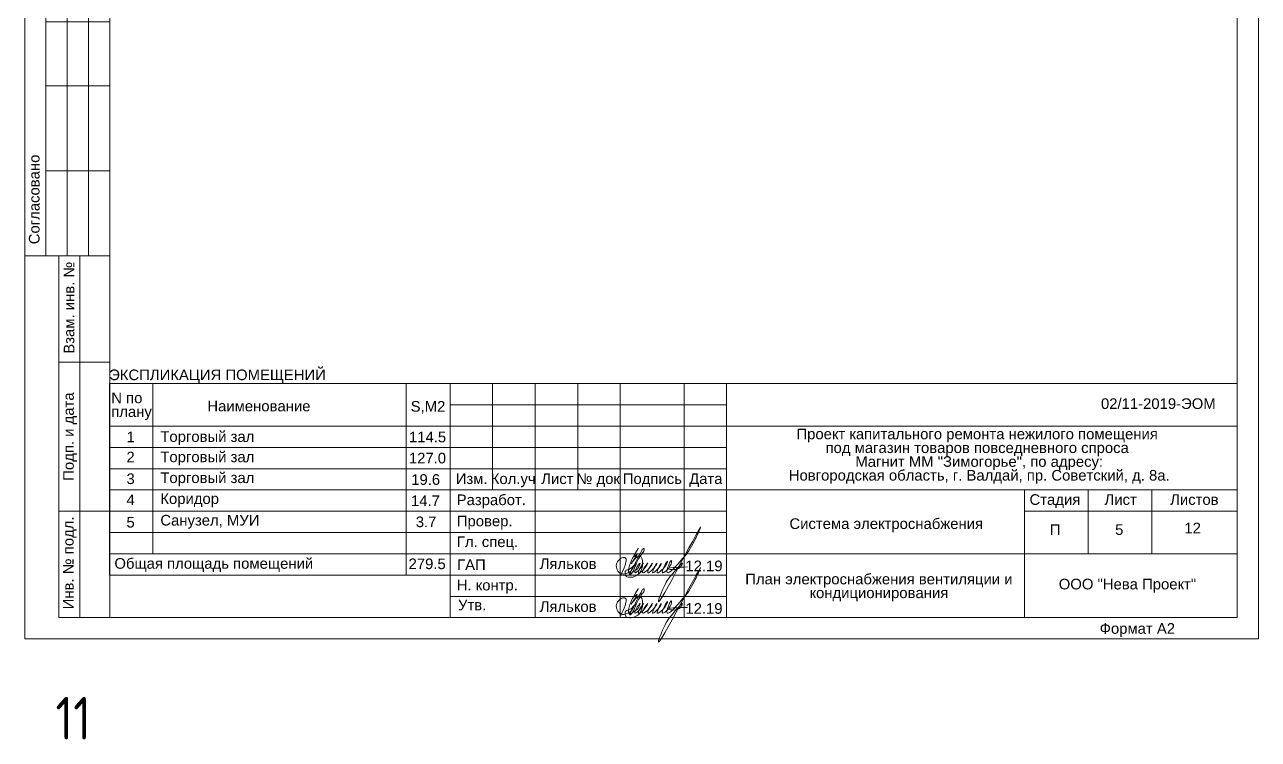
# Model space of a CAD drawing. Header units: metres. Extents: x -1525 to -1043, y -1331 to -1144.
# Drawn here: x -1283.74 to -1254.74, y -1234.44 to -1217.65 of the extents above; entities that cross this region are included whole.
import ezdxf
from ezdxf.enums import TextEntityAlignment as Align

# ---------------------------------------------------------------- set-up
doc = ezdxf.new("R2010")
doc.units = ezdxf.units.M
doc.header["$MEASUREMENT"] = 0
doc.layers.add('ЭС', color=5, linetype='Continuous', lineweight=30)
doc.styles.add('GOST 2.304', font='CS_Gost2304.shx')
doc.styles.get("Standard").update_dxf_attribs({"font": 'txt.shx', "width": 0.8, "height": 0.0025})
doc.styles.add('Style-Arial', font='arial.ttf')

# ---------------------------------------------------------------- blocks, each defined once
blk = doc.blocks.new('*U57')
at = {"color": 7, "linetype": 'Continuous', "lineweight": 13}
for p, q in [((-12.487, 20.002), (14.013, 20.002)), ((-12.487, 20.002), (-12.487, -19.998)), ((13.013, 20.002), (13.013, 19.302)), ((14.013, 20.002), (14.013, -19.998)), ((13.013, 19.302), (14.013, 19.302)), ((-14.487, -4.998), (-12.487, -4.998)), ((-14.487, -4.998), (-14.487, -11.498)), ((-13.987, -4.998), (-13.987, -11.498)), ((-13.487, -4.998), (-13.487, -11.498)), ((-12.987, -4.998), (-12.987, -11.498)), ((-13.987, -5.998), (-12.487, -5.998)), ((-13.987, -7.498), (-12.487, -7.498)), ((-13.987, -9.498), (-12.487, -9.498)), ((-14.487, -11.498), (-12.487, -11.498)), ((-13.687, -11.498), (-12.487, -11.498)), ((-13.187, -19.998), (-13.187, -11.498)), ((-13.687, -13.998), (-12.487, -13.998)), ((-4.487, -14.498), (14.013, -14.498)), ((-4.487, -14.498), (-4.487, -19.998)), ((-3.487, -14.498), (-3.487, -16.998)), ((-2.487, -14.498), (-2.487, -19.998)), ((-1.487, -14.498), (-1.487, -16.998)), ((-0.487, -14.498), (-0.487, -19.998)), ((1.013, -14.498), (1.013, -19.998)), ((2.013, -14.498), (2.013, -19.998)), ((2.013, -15.498), (14.013, -15.498)), ((-4.487, -16.498), (2.013, -16.498)), ((-4.487, -16.998), (2.013, -16.998)), ((2.013, -16.998), (14.013, -16.998)), ((-13.687, -17.498), (-12.487, -17.498)), ((9.013, -17.498), (14.013, -17.498)), ((2.013, -18.498), (14.013, -18.498)), ((-12.926, -19.998), (14.013, -19.998))]:
    blk.add_line(p, q, dxfattribs=at)
at = {"color": 7, "linetype": 'Continuous', "lineweight": 0}
for p, q in [((-4.487, -14.998), (2.013, -14.998)), ((-4.487, -15.498), (2.013, -15.498)), ((-4.487, -15.998), (2.013, -15.998)), ((-4.487, -17.498), (2.013, -17.498)), ((-4.487, -17.998), (2.013, -17.998)), ((-4.487, -18.498), (2.013, -18.498)), ((-4.487, -18.998), (2.013, -18.998)), ((-4.487, -19.498), (2.013, -19.498))]:
    blk.add_line(p, q, dxfattribs=at)
at = {"color": 7, "linetype": 'Continuous', "lineweight": 0, "flags": 128}
blk.add_lwpolyline([(14.513, 20.502), (-14.487, 20.502), (-14.487, -20.498), (14.513, -20.498), (14.513, 20.502)], close=True, dxfattribs=at)
at = {"color": 7, "linetype": 'Continuous', "lineweight": 13, "flags": 128}
for points in [[(-12.487, -19.998), (-13.687, -19.998), (-13.687, -11.498)], [(9.013, -16.998), (9.013, -19.998)], [(10.513, -16.998), (10.513, -18.498)], [(12.013, -16.998), (12.013, -18.498)]]:
    blk.add_lwpolyline(points, dxfattribs=at)
at = {"color": 7, "linetype": 'Continuous', "lineweight": 0, "style": 'Style-Arial'}
for s, p in [('Согласовано', (-14.263, -10.171)), ('Взам. инв. №', (-13.444, -12.714)), ('Подп. и дата', (-13.457, -15.743)), ('Инв. № подл.', (-13.462, -18.711))]:
    blk.add_text(s, height=0.25002, rotation=90, dxfattribs=at).set_placement(p, align=Align.MIDDLE_CENTER)
for s, p in [('Изм.', (-3.98, -16.733)), ('Кол.уч', (-3.003, -16.733)), ('Лист', (-1.964, -16.733)), ('№ док', (-1.005, -16.733)), ('Подпись', (0.268, -16.733)), ('Дата', (1.524, -16.733)), ('Разработ.', (-3.518, -17.229)), ('Стадия', (9.731, -17.223)), ('Лист', (11.276, -17.223)), ('Листов', (13.009, -17.223)), ('Провер.', (-3.673, -17.727)), ('Гл. спец.', (-3.607, -18.214)), ('ГАП', (-3.986, -18.755)), ('Н. контр.', (-3.612, -19.233)), ('ООО "Нева Проект"', (11.436, -19.209)), ('Утв.', (-3.968, -19.7)), ('Формат А2', (11.669, -20.252))]:
    blk.add_text(s, height=0.25, dxfattribs=at).set_placement(p, align=Align.MIDDLE_CENTER)

msp = doc.modelspace()

# ---------------------------------------------------------------- linework, layer by layer
at = {"color": 7, "linetype": 'Continuous', "lineweight": 13}
for p, q in [((-1281.74380168, -1226.08460325), (-1273.74082655, -1226.08460325)), ((-1281.74380168, -1226.08460325), (-1281.74380168, -1230.58460325)), ((-1280.73033665, -1226.08460325), (-1280.73033665, -1230.08460325)), ((-1274.77259165, -1226.08460325), (-1274.77259165, -1230.58460325)), ((-1273.74082655, -1226.08460325), (-1273.74082655, -1230.58460325)), ((-1281.74380168, -1227.08460325), (-1273.74082655, -1227.08460325)), ((-1281.74380168, -1230.08460325), (-1273.74082655, -1230.08460325)), ((-1281.74380168, -1230.58460325), (-1273.74082655, -1230.58460325))]:
    msp.add_line(p, q, dxfattribs=at)
at = {"color": 7, "linetype": 'Continuous', "lineweight": 0}
for p, q in [((-1281.74380168, -1227.58460325), (-1273.74082655, -1227.58460325)), ((-1281.74380168, -1228.08460325), (-1273.74082655, -1228.08460325)), ((-1281.74380168, -1228.58460325), (-1273.74082655, -1228.58460325)), ((-1281.74380168, -1229.08460325), (-1273.74082655, -1229.08460325)), ((-1281.74380168, -1229.58460325), (-1273.74082655, -1229.58460325))]:
    msp.add_line(p, q, dxfattribs=at)
at = {"color": 5, "linetype": 'Continuous', "lineweight": 0}
for points in [[(-1269.73029575, -1230.58534781), (-1269.62763034, -1230.35053), (-1269.60244699, -1230.25654444), (-1269.60244699, -1230.20334052), (-1269.63367432, -1230.17211319), (-1269.68295459, -1230.17211319), (-1269.76030086, -1230.21676908), (-1269.81505338, -1230.2865574), (-1269.82950505, -1230.32694574), (-1269.82950505, -1230.39556234), (-1269.81245756, -1230.45918444), (-1269.76962068, -1230.51988209), (-1269.72035872, -1230.54832349), (-1269.65359611, -1230.55946661), (-1269.58554395, -1230.54123209), (-1269.52706784, -1230.51463596), (-1269.4869608, -1230.48363619), (-1269.41559702, -1230.3600305), (-1269.34940311, -1230.223967), (-1269.29567764, -1230.11353922), (-1269.23944821, -1230.01614699), (-1269.20223474, -1229.96398607), (-1269.18487068, -1229.95933339), (-1269.17817719, -1229.98431383), (-1269.18918924, -1230.02541133), (-1269.22166207, -1230.07025153), (-1269.41288906, -1230.43868215), (-1269.47365706, -1230.54393541), (-1269.51917137, -1230.57021311), (-1269.53134477, -1230.54912817), (-1269.53699809, -1230.52802968), (-1269.54449021, -1230.45255899), (-1269.51136656, -1230.32893986), (-1269.41652448, -1230.12224677), (-1269.31826232, -1229.95205171), (-1269.41531603, -1230.14936453), (-1269.35217361, -1230.09377143), (-1269.48094583, -1230.31681146), (-1269.38019546, -1230.18628729), (-1269.30602445, -1230.14346464), (-1269.2497786, -1230.15853567), (-1269.22297999, -1230.21866422), (-1269.21506963, -1230.31558473), (-1269.28584875, -1230.53840472), (-1269.37361598, -1230.6026935), (-1269.43817498, -1230.62962677), (-1269.53737996, -1230.63337887), (-1269.60615845, -1230.60421777), (-1269.61867332, -1230.58254138), (-1269.62622961, -1230.53192678), (-1269.61246171, -1230.48054429), (-1269.53674621, -1230.45296001), (-1269.38384384, -1230.31598663), (-1269.49933766, -1230.54321512), (-1269.43987941, -1230.50888688), (-1269.28564208, -1230.35464955), (-1269.27352302, -1230.30942061), (-1269.39869035, -1230.52621679), (-1269.26572501, -1230.42523123), (-1269.19736783, -1230.30232151), (-1269.31472256, -1230.53534935), (-1269.1528555, -1230.40775207), (-1269.09439779, -1230.30232151), (-1269.21760378, -1230.51989938), (-1269.05149289, -1230.41389247), (-1268.98501463, -1230.30232151), (-1269.09480843, -1230.52217239), (-1268.92493581, -1230.38567755), (-1268.8774247, -1230.30232151), (-1268.97904122, -1230.51897223), (-1268.78144969, -1230.32693077), (-1268.77657948, -1230.31471505), (-1268.87504772, -1230.50702348), (-1268.63088922, -1230.2800626), (-1268.628224, -1230.27011587), (-1268.7523078, -1230.51057733), (-1268.53323745, -1230.2799705), (-1268.53323745, -1230.25102544), (-1268.64244634, -1230.49886235), (-1268.34219151, -1230.2740058), (-1267.99813273, -1229.78092858), (-1267.86317774, -1229.49040821), (-1268.84067772, -1231.18348783), (-1268.65756516, -1230.7515072), (-1268.43283006, -1230.46091535), (-1268.27968801, -1230.30777331), (-1268.33530548, -1230.40410559), (-1268.60537077, -1230.43647538), (-1268.16267162, -1230.39391141)], [(-1269.73029575, -1231.53470198), (-1269.62763034, -1231.29988417), (-1269.60244699, -1231.20589861), (-1269.60244699, -1231.15269469), (-1269.63367432, -1231.12146736), (-1269.68295459, -1231.12146736), (-1269.76030086, -1231.16612325), (-1269.81505338, -1231.23591157), (-1269.82950505, -1231.27629991), (-1269.82950505, -1231.34491651), (-1269.81245756, -1231.40853861), (-1269.76962068, -1231.46923626), (-1269.72035872, -1231.49767766), (-1269.65359611, -1231.50882079), (-1269.58554395, -1231.49058627), (-1269.52706784, -1231.46399014), (-1269.4869608, -1231.43299036), (-1269.41559702, -1231.30938467), (-1269.34940311, -1231.17332117), (-1269.29567764, -1231.0628934), (-1269.23944821, -1230.96550116), (-1269.20223474, -1230.91334024), (-1269.18487068, -1230.90868756), (-1269.17817719, -1230.933668), (-1269.18918924, -1230.9747655), (-1269.22166207, -1231.01960571), (-1269.41288906, -1231.38803632), (-1269.47365706, -1231.49328958), (-1269.51917137, -1231.51956728), (-1269.53134477, -1231.49848234), (-1269.53699809, -1231.47738385), (-1269.54449021, -1231.40191317), (-1269.51136656, -1231.27829403), (-1269.41652448, -1231.07160094), (-1269.31826232, -1230.90140588), (-1269.41531603, -1231.0987187), (-1269.35217361, -1231.0431256), (-1269.48094583, -1231.26616563), (-1269.38019546, -1231.13564146), (-1269.30602445, -1231.09281881), (-1269.2497786, -1231.10788984), (-1269.22297999, -1231.1680184), (-1269.21506963, -1231.2649389), (-1269.28584875, -1231.48775889), (-1269.37361598, -1231.55204767), (-1269.43817498, -1231.57898094), (-1269.53737996, -1231.58273304), (-1269.60615845, -1231.55357194), (-1269.61867332, -1231.53189556), (-1269.62622961, -1231.48128095), (-1269.61246171, -1231.42989846), (-1269.53674621, -1231.40231418), (-1269.38384384, -1231.2653408), (-1269.49933766, -1231.49256929), (-1269.43987941, -1231.45824106), (-1269.28564208, -1231.30400372), (-1269.27352302, -1231.25877479), (-1269.39869035, -1231.47557096), (-1269.26572501, -1231.37458541), (-1269.19736783, -1231.25167568), (-1269.31472256, -1231.48470352), (-1269.1528555, -1231.35710625), (-1269.09439779, -1231.25167568), (-1269.21760378, -1231.46925355), (-1269.05149289, -1231.36324664), (-1268.98501463, -1231.25167568), (-1269.09480843, -1231.47152656), (-1268.92493581, -1231.33503172), (-1268.8774247, -1231.25167568), (-1268.97904122, -1231.4683264), (-1268.78144969, -1231.27628494), (-1268.77657948, -1231.26406922), (-1268.87504772, -1231.45637765), (-1268.63088922, -1231.22941677), (-1268.628224, -1231.21947004), (-1268.7523078, -1231.4599315), (-1268.53323745, -1231.22932467), (-1268.53323745, -1231.20037961), (-1268.64244634, -1231.44821652), (-1268.34219151, -1231.22335997), (-1267.99813273, -1230.73028275), (-1267.86317774, -1230.43976238), (-1268.84067772, -1232.132842), (-1268.65756516, -1231.70086138), (-1268.43283006, -1231.41026953), (-1268.27968801, -1231.25712748), (-1268.33530548, -1231.35345976), (-1268.60537077, -1231.38582955), (-1268.16267162, -1231.34326559)]]:
    msp.add_spline(points, degree=3, dxfattribs=at)

# ---------------------------------------------------------------- block references
at = {"color": 7, "linetype": 'Continuous', "lineweight": 13}
msp.add_blockref('*U57', (-1269.25365989, -1211.58659582), dxfattribs=at)

# ---------------------------------------------------------------- texts
at = {"color": 7, "lineweight": 13, "style": 'Style-Arial'}
msp.add_text('ЭКСПЛИКАЦИЯ ПОМЕЩЕНИЙ ', height=0.25, dxfattribs=at).set_placement((-1279.15976557, -1225.87888498), align=Align.MIDDLE_CENTER)
at = {"color": 7, "linetype": 'Continuous', "lineweight": 13, "style": 'Style-Arial'}
msp.add_text('02/11-2019-ЭОМ', height=0.25, dxfattribs=at).set_placement((-1257.09188786, -1226.43098945), align=Align.TOP_CENTER)
for s, p in [('1', (-1281.34770135, -1227.339196)), ('2', (-1281.34770135, -1227.81118849)), ('3', (-1281.34770135, -1228.32057212)), ('4', (-1281.34770135, -1228.81600004)), ('5', (-1281.34770135, -1229.34184705))]:
    msp.add_text(s, height=0.25, dxfattribs=at).set_placement(p, align=Align.MIDDLE_LEFT)
at = {"color": 7, "linetype": 'Continuous', "lineweight": 0, "style": 'Style-Arial'}
for s, p in [('Торговый зал', (-1280.55188703, -1227.32963491)), ('114.5', (-1274.70644255, -1227.33904271)), ('Торговый зал', (-1280.55188703, -1227.80629358)), ('127.0', (-1274.7088386, -1227.83447062)), ('Торговый зал', (-1280.55188703, -1228.29670202)), ('19.6', (-1274.65389176, -1228.33862086)), ('Коридор', (-1280.55188703, -1228.78817986)), ('14.7', (-1274.65912479, -1228.8375377)), ('Санузел, МУИ', (-1280.55188703, -1229.29539718)), ('3.7', (-1274.54661459, -1229.33296561)), ('Общая площадь помещений', (-1281.63136966, -1230.31046782)), ('279.5', (-1274.71668815, -1230.31951156))]:
    msp.add_text(s, height=0.25, dxfattribs=at).set_placement(p, align=Align.MIDDLE_LEFT)
at = {"color": 7, "lineweight": 13, "style": 'Style-Arial'}
for p in [(-1271.63425917, -1230.19334073), (-1271.63425917, -1231.1987595)]:
    msp.add_text('Ляльков', height=0.25, dxfattribs=at).set_placement(p, align=Align.TOP_LEFT)
at = {"color": 7, "linetype": 'Continuous', "lineweight": 13, "char_height": 0.25, "style": 'Style-Arial'}
for s, insert, attachment_point, line_spacing_factor in [('N по \\Pплану', (-1281.70586769, -1226.61951457), 4, 0.776524), ('Наименование', (-1279.44679875, -1226.61367815), 4, 0.6), ('Проект капитального ремонта нежилого помещения\\Pпод магазин товаров повседневного спроса\\P Магнит ММ "Зимогорье", по адресу:\\P Новгородская область, г. Валдай, пр. Советский, д. 8а.', (-1261.35012247, -1227.14298215), 2, 0.776524), ('Система электроснабжения', (-1263.48760947, -1229.41314673), 5, 0.776524)]:
    msp.add_mtext(s, dxfattribs=dict(at, insert=insert, attachment_point=attachment_point, line_spacing_factor=line_spacing_factor))
at = {"color": 7, "linetype": 'Continuous', "lineweight": 0, "char_height": 0.25}
for s, insert, attachment_point, line_spacing_factor, style in [('S,М2', (-1274.25956854, -1226.49467968), 2, 0.6, 'Style-Arial'), ('\\fArial|b0|i0|c204204|p39;П', (-1259.51522051, -1229.51789015), 5, 0.72, 'GOST 2.304'), ('{\\fArial|b0|i0|c204|p39;5}', (-1258.00992154, -1229.51789015), 5, 0.72, 'GOST 2.304'), ('{\\fArial|b0|i0|c204|p39;12}', (-1256.28455043, -1229.4781425), 5, 0.72, 'GOST 2.304')]:
    msp.add_mtext(s, dxfattribs=dict(at, insert=insert, attachment_point=attachment_point, line_spacing_factor=line_spacing_factor, style=style))
at = {"color": 7, "linetype": 'Continuous', "lineweight": 30, "char_height": 0.25, "attachment_point": 1, "line_spacing_factor": 0.72, "style": 'GOST 2.304'}
for insert in [(-1268.20953133, -1230.24331097), (-1268.20953133, -1231.24331097)]:
    msp.add_mtext('\\fArial|b0|i0|c204204|p39;12.19', dxfattribs=dict(at, insert=insert))
at = {"color": 7, "linetype": 'Continuous', "lineweight": 13, "insert": (-1263.66014297, -1230.87674909), "char_height": 0.25, "width": 6.7008571745, "attachment_point": 5, "line_spacing_factor": 0.776524, "style": 'Style-Arial'}
msp.add_mtext('План электроснабжения вентиляции и кондиционирования', dxfattribs=at)
at = {"layer": 'ЭС', "color": 1, "linetype": 'Continuous', "lineweight": 30, "width": 0.8}
msp.add_text('11', height=1, dxfattribs=at).set_placement((-1283.01681741, -1234.44655039))

doc.saveas('drawing.dxf')
